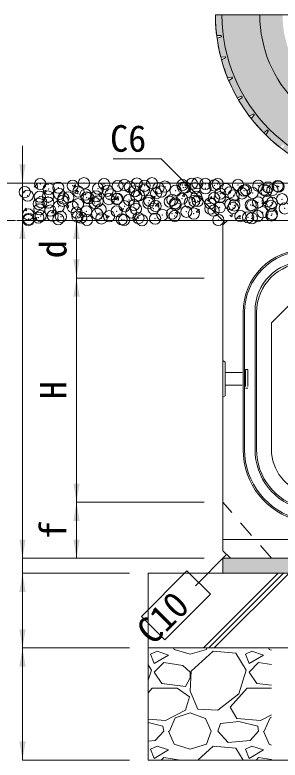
# Model space of a CAD drawing. Units: millimetres at full size. Extents: x 30799 to 61844, y 11231 to 18656.
# Drawn here: x 31515 to 31870, y 16147 to 17144 of the extents above; entities that cross this region are included whole.
import ezdxf
from ezdxf.enums import TextEntityAlignment as Align

# ---------------------------------------------------------------- set-up
doc = ezdxf.new("R2010")
doc.units = ezdxf.units.MM
doc.header["$LTSCALE"] = 30
doc.header["$PDMODE"] = 32
doc.header["$PDSIZE"] = 15
doc.linetypes.add('USER1', pattern=[1.35, 0.75, -0.6])
for name, color, linetype, lineweight in [('0_2', 7, 'Continuous', 13), ('寸法引出', 7, 'Continuous', 9), ('寸法線', 7, 'Continuous', 9), ('引出線', 4, 'Continuous', 9), ('本体', 2, 'Continuous', 20), ('補助線', 8, 'Continuous', 20), ('ｲﾝｻｰﾄ', 3, 'USER1', 5), ('ﾊｯﾁﾝｸﾞ', 7, 'Continuous', 5)]:
    doc.layers.add(name, color=color, linetype=linetype, lineweight=lineweight)
doc.styles.add('ＭＳ ゴシック', font='')
doc.styles.get('ＭＳ ゴシック').set_extended_font_data('MS Gothic')

# ---------------------------------------------------------------- blocks, each defined once
blk = doc.blocks.new('filled_arrow')
at = {"color": 0, "linetype": 'Continuous', "lineweight": -2}
blk.add_solid([(7.5, 1.25), (0, 0), (7.5, -1.25)], dxfattribs=at)

msp = doc.modelspace()

# ---------------------------------------------------------------- hatches: boundary and pattern name
at = {"layer": 'ﾊｯﾁﾝｸﾞ'}
for color, points in [(256, [(32008.62, 16924.61), (32009.44, 16924.61), (32010.51, 16918.53, 0.02854), (32036.12, 16920.21), (32036.39, 16926.38), (32038, 16926.59), (32039.86, 16920.7, 0.02854), (32065.03, 16925.71), (32064.5, 16931.86), (32066.07, 16932.28), (32068.68, 16926.68, 0.02854), (32092.98, 16934.93), (32091.65, 16940.96), (32093.15, 16941.58), (32096.46, 16936.38, 0.02854), (32119.49, 16947.73), (32117.37, 16953.53), (32118.78, 16954.34), (32122.75, 16949.61, 0.02854), (32144.09, 16963.87), (32141.24, 16969.35), (32142.53, 16970.34), (32147.08, 16966.17, 0.02854), (32166.38, 16983.09), (32162.84, 16988.15), (32163.99, 16989.3), (32169.05, 16985.76, 0.02854), (32185.97, 17005.06), (32181.8, 17009.61), (32182.79, 17010.9), (32188.27, 17008.05, 0.02854), (32202.53, 17029.39), (32197.8, 17033.36), (32198.61, 17034.77), (32204.41, 17032.66, 0.02854), (32215.77, 17055.68), (32210.56, 17059), (32211.18, 17060.5), (32217.21, 17059.16, 0.02854), (32225.46, 17083.47), (32219.86, 17086.08), (32220.28, 17087.65), (32226.44, 17087.11, 0.02854), (32231.44, 17112.28), (32225.55, 17114.14), (32225.77, 17115.75), (32231.94, 17116.02, 0.03064), (32233.62, 17143.52), (32143.92, 17143.52, -1), (31873.33, 17143.52), (31783.62, 17143.52, 0.03064), (31785.31, 17116.02), (31791.48, 17115.75), (31791.69, 17114.14), (31785.8, 17112.28, 0.02854), (31790.81, 17087.11), (31796.96, 17087.65), (31797.38, 17086.08), (31791.79, 17083.47, 0.02854), (31800.04, 17059.16), (31806.07, 17060.5), (31806.69, 17059), (31801.48, 17055.68, 0.02854), (31812.83, 17032.66), (31818.63, 17034.77), (31819.45, 17033.36), (31814.72, 17029.39, 0.02854), (31828.98, 17008.05), (31834.46, 17010.9), (31835.44, 17009.61), (31831.27, 17005.06, 0.02854), (31848.2, 16985.76), (31853.26, 16989.3), (31854.4, 16988.15), (31850.86, 16983.09, 0.02854), (31870.16, 16966.17), (31874.71, 16970.34), (31876, 16969.35), (31873.15, 16963.87, 0.02854), (31894.49, 16949.61), (31898.46, 16954.34), (31899.87, 16953.53), (31897.76, 16947.73, 0.02854), (31920.78, 16936.38), (31924.1, 16941.58), (31925.6, 16940.96), (31924.26, 16934.93, 0.02854), (31948.57, 16926.68), (31951.18, 16932.28), (31952.75, 16931.86), (31952.21, 16925.71, 0.02854), (31977.39, 16920.7), (31979.24, 16926.59), (31980.85, 16926.38), (31981.12, 16920.21, 0.02854), (32006.74, 16918.53), (32007.81, 16924.61)]), (8, [(31793.62, 16416.52), (31793.62, 16396.52), (32223.62, 16396.52), (32223.62, 16416.52)])]:
    msp.add_hatch(color=color, dxfattribs=at).paths.add_polyline_path(points)

# ---------------------------------------------------------------- linework, layer by layer
at = {"layer": '0_2', "lineweight": 5}
for p, q in [((31785.31, 17116.02), (31791.23, 17115.76)), ((31791.45, 17114.07), (31785.8, 17112.28)), ((31791.51, 17115.5), (31791.66, 17114.39)), ((31790.81, 17087.11), (31796.71, 17087.62)), ((31797.15, 17085.97), (31791.79, 17083.47)), ((31797.03, 17087.4), (31797.32, 17086.32)), ((31800.04, 17059.16), (31805.82, 17060.44)), ((31806.47, 17058.86), (31801.48, 17055.68)), ((31806.16, 17060.26), (31806.59, 17059.23)), ((31812.83, 17032.66), (31818.4, 17034.68)), ((31819.25, 17033.2), (31814.72, 17029.39)), ((31818.76, 17034.55), (31819.32, 17033.58)), ((31828.98, 17008.05), (31834.23, 17010.78)), ((31835.27, 17009.43), (31831.27, 17005.06)), ((31834.61, 17010.7), (31835.29, 17009.81)), ((31848.2, 16985.76), (31853.05, 16989.16)), ((31853.43, 16989.12), (31854.23, 16988.33)), ((31854.26, 16987.95), (31850.86, 16983.09))]:
    msp.add_line(p, q, dxfattribs=at)
at = {"layer": '0_2', "lineweight": 20}
for p, q in [((32539.7, 16918.52), (31332.13, 16918.52)), ((31793.62, 16416.52), (32223.62, 16416.52)), ((31793.62, 16416.52), (31793.62, 16396.52)), ((31693.62, 16396.52), (32323.62, 16396.52)), ((31693.62, 16396.52), (31693.62, 16296.52)), ((31693.62, 16296.52), (32323.62, 16296.52)), ((31693.62, 16296.52), (31693.62, 16146.52)), ((31693.62, 16146.52), (32323.62, 16146.52))]:
    msp.add_line(p, q, dxfattribs=at)
at = {"layer": '0_2', "linetype": 'USER1', "lineweight": 9}
msp.add_line((31799.62, 16868.52), (31332.13, 16868.52), dxfattribs=at)
at = {"layer": '0_2', "lineweight": 9}
for centre, radius, start, end in [((32008.62, 17143.52), 225, 180, 187.02009), ((32008.62, 17143.52), 225, 187.97991, 194.52009), ((31791.21, 17115.46), 0.3, 7.35168, 87.5), ((31791.36, 17114.35), 0.301, 287.64832, 7.5), ((32008.62, 17143.52), 225, 195.47991, 202.02009), ((31796.74, 17087.33), 0.3, 14.85168, 95), ((31797.03, 17086.24), 0.3, 295, 15.00005), ((31805.88, 17060.15), 0.3, 22.35168, 102.5), ((31806.31, 17059.11), 0.301, 302.64832, 22.5), ((32008.62, 17143.52), 225, 202.97991, 209.52009), ((32008.62, 17143.52), 225, 210.47991, 217.02009), ((31818.5, 17034.4), 0.3, 29.85168, 110), ((31819.06, 17033.43), 0.3, 310, 30.00005), ((31834.37, 17010.52), 0.3, 37.35168, 117.5), ((31835.05, 17009.63), 0.301, 317.64832, 37.5), ((32008.62, 17143.52), 225, 217.97991, 224.52009), ((31853.22, 16988.91), 0.3, 44.85168, 125), ((32008.62, 17143.52), 225, 225.47991, 232.02009), ((31854.01, 16988.12), 0.3, 325, 45.00005)]:
    msp.add_arc(centre, radius, start, end, dxfattribs=at)
at = {"layer": '0_2', "lineweight": 5}
for radius in [216.21, 165.59]:
    msp.add_arc((32008.62, 17143.52), radius, 180, 0, dxfattribs=at)
at = {"layer": '寸法引出', "lineweight": 20}
for p, q in [((31784.62, 16918.52), (31518.02, 16918.52)), ((31784.62, 16868.52), (31518.02, 16868.52))]:
    msp.add_line(p, q, dxfattribs=at)
at = {"layer": '寸法線'}
for p, q in [((31525.52, 16818.52), (31525.52, 16968.52)), ((31603.09, 16918.52), (31525.52, 16918.52)), ((31525.52, 16868.52), (31525.52, 16416.52)), ((31774.62, 16868.52), (31525.52, 16868.52)), ((31603.09, 16868.52), (31525.52, 16868.52)), ((31597.76, 16791.52), (31597.76, 16868.52)), ((31774.62, 16868.52), (31597.76, 16868.52)), ((31597.76, 16491.52), (31597.76, 16791.52)), ((31768.62, 16791.52), (31597.76, 16791.52)), ((31768.62, 16791.52), (31597.76, 16791.52)), ((31753.62, 16491.52), (31597.76, 16491.52)), ((31597.76, 16416.52), (31597.76, 16491.52)), ((31768.62, 16491.52), (31597.76, 16491.52)), ((31525.52, 16346.52), (31525.52, 16466.52)), ((31768.62, 16416.52), (31525.52, 16416.52)), ((31768.62, 16416.52), (31525.52, 16416.52)), ((31768.62, 16416.52), (31597.76, 16416.52)), ((31525.52, 16396.52), (31525.52, 16296.52)), ((31668.62, 16396.52), (31525.52, 16396.52)), ((31668.62, 16396.52), (31525.52, 16396.52)), ((31668.62, 16296.52), (31525.52, 16296.52)), ((31525.52, 16296.52), (31525.52, 16146.52)), ((31668.62, 16296.52), (31525.52, 16296.52)), ((31668.62, 16146.52), (31525.52, 16146.52))]:
    msp.add_line(p, q, dxfattribs=at)
at = {"layer": '引出線'}
msp.add_line((31798.62, 16421.52), (31756.97, 16379.86), dxfattribs=at)
msp.add_lwpolyline([(31796.62, 16865.52), (31711.12, 16951.02), (31646.96, 16951.02)], dxfattribs=at)
at = {"layer": '本体'}
for p, q in [((31799.62, 16868.52), (31793.62, 16862.52)), ((31793.62, 16862.52), (31793.62, 16426.52)), ((32217.62, 16868.52), (31799.62, 16868.52)), ((31858.62, 16731.52), (31918.62, 16791.52)), ((31858.62, 16731.52), (31858.62, 16562.05)), ((31803.62, 16416.52), (31793.62, 16426.52)), ((31803.62, 16416.52), (32213.62, 16416.52))]:
    msp.add_line(p, q, dxfattribs=at)
at = {"layer": '本体', "color": 4, "lineweight": 5}
for p, q in [((31820.62, 16562.05), (31820.62, 16745.52)), ((31822.62, 16562.05), (31822.62, 16745.52)), ((31836.62, 16562.05), (31836.62, 16747.52)), ((31838.62, 16562.05), (31838.62, 16745.52)), ((31793.62, 16681.02), (31796.82, 16679.02)), ((31796.82, 16634.02), (31796.82, 16679.02)), ((31793.62, 16632.02), (31796.82, 16634.02))]:
    msp.add_line(p, q, dxfattribs=at)
at = {"layer": '本体', "color": 7, "linetype": 'USER1', "lineweight": 9}
msp.add_line((31858.62, 16416.52), (31793.62, 16491.52), dxfattribs=at)
at = {"layer": '本体', "lineweight": 9}
msp.add_line((31793.62, 16441.52), (32223.62, 16441.52), dxfattribs=at)
at = {"layer": '本体', "color": 4, "lineweight": 5}
for centre, radius, start, end in [((31904.62, 16745.52), 84, 89.99995, 179.99995), ((31904.62, 16745.52), 82, 89.99995, 179.99995), ((31902.62, 16747.52), 66, 89.99995, 179.99995), ((31904.62, 16745.52), 66, 89.99995, 179.99995), ((31918.62, 16562.05), 98, 179.99995, 256.65772), ((31918.62, 16562.05), 96, 179.99995, 256.65772), ((31918.62, 16562.05), 82, 179.99995, 256.65772), ((31918.62, 16562.05), 80, 179.99995, 256.65772)]:
    msp.add_arc(centre, radius, start, end, dxfattribs=at)
at = {"layer": '本体'}
msp.add_arc((31918.62, 16562.05), 60, 180, 256.65776, dxfattribs=at)
at = {"layer": '補助線'}
msp.add_line((31783.62, 17143.52), (32233.62, 17143.52), dxfattribs=at)
msp.add_lwpolyline([(31684.59, 16338.76), (31745.56, 16399.73), (31776.83, 16368.46), (31715.86, 16307.49)], close=True, dxfattribs=at)
at = {"layer": '補助線', "lineweight": 13}
msp.add_arc((32008.62, 17143.52), 225, 180, 0, dxfattribs=at)
at = {"layer": 'ｲﾝｻｰﾄ'}
for p, q in [((31796.82, 16665.02), (31796.82, 16648.02)), ((31796.82, 16665.02), (31823.82, 16665.02)), ((31823.82, 16669.02), (31823.82, 16644.02)), ((31823.82, 16669.02), (31826.82, 16669.02)), ((31826.82, 16669.02), (31826.82, 16644.02)), ((31796.82, 16648.02), (31823.82, 16648.02)), ((31823.82, 16644.02), (31826.82, 16644.02))]:
    msp.add_line(p, q, dxfattribs=at)
at = {"layer": 'ﾊｯﾁﾝｸﾞ'}
for p, q in [((31540.96, 16913.3), (31545.48, 16912.6)), ((31540.97, 16913.28), (31544.92, 16917.4)), ((31545.47, 16912.58), (31544.91, 16917.4)), ((31553.58, 16907.78), (31557.13, 16909.15)), ((31557.32, 16916.87), (31558.71, 16918.52)), ((31557.32, 16916.87), (31560.35, 16916.6)), ((31560.29, 16916.59), (31559.93, 16918.52)), ((31593.76, 16913.68), (31596.2, 16916.6)), ((31593.76, 16913.68), (31596.79, 16913.41)), ((31596.73, 16913.4), (31596.14, 16916.58)), ((31630.19, 16910.49), (31632.64, 16913.41)), ((31630.19, 16910.49), (31633.23, 16910.22)), ((31633.16, 16910.21), (31632.58, 16913.4)), ((31666.63, 16907.3), (31669.08, 16910.22)), ((31669.6, 16907.02), (31669.01, 16910.21)), ((31671.55, 16918.52), (31671.78, 16918.36)), ((31671.78, 16918.36), (31671.83, 16918.52)), ((31742.26, 16916), (31744.79, 16914.29)), ((31742.27, 16916.03), (31745.83, 16917.39)), ((31744.79, 16914.29), (31745.82, 16917.36)), ((31815.26, 16911.93), (31817.79, 16910.23)), ((31815.28, 16911.96), (31818.83, 16913.33)), ((31817.79, 16910.23), (31818.82, 16913.3)), ((31553.56, 16907.75), (31556.09, 16906.05)), ((31556.09, 16906.05), (31557.12, 16909.12)), ((31595.17, 16904.89), (31599.69, 16904.19)), ((31595.18, 16904.87), (31599.14, 16908.99)), ((31599.69, 16904.17), (31599.13, 16908.99)), ((31626.57, 16903.68), (31629.1, 16901.98)), ((31626.58, 16903.71), (31630.14, 16905.08)), ((31629.1, 16901.98), (31630.13, 16905.05)), ((31649.4, 16896.46), (31653.36, 16900.58)), ((31653.9, 16895.76), (31653.34, 16900.58)), ((31666.63, 16907.3), (31669.67, 16907.04)), ((31699.58, 16899.61), (31702.1, 16897.91)), ((31699.59, 16899.64), (31703.15, 16901.01)), ((31702.1, 16897.91), (31703.13, 16900.98)), ((31703.07, 16904.12), (31705.51, 16907.03)), ((31703.07, 16904.11), (31706.1, 16903.85)), ((31706.04, 16903.84), (31705.45, 16907.02)), ((31739.5, 16900.93), (31741.95, 16903.85)), ((31739.5, 16900.93), (31742.54, 16900.66)), ((31742.47, 16900.65), (31741.89, 16903.83)), ((31775.94, 16897.74), (31778.39, 16900.66)), ((31778.91, 16897.46), (31778.32, 16900.65)), ((31649.39, 16896.48), (31653.91, 16895.78)), ((31703.61, 16888.05), (31707.57, 16892.18)), ((31708.12, 16887.35), (31707.56, 16892.17)), ((31772.58, 16895.55), (31775.11, 16893.84)), ((31772.59, 16895.58), (31776.15, 16896.94)), ((31775.11, 16893.84), (31776.14, 16896.91)), ((31775.94, 16897.74), (31778.98, 16897.47)), ((31812.38, 16894.55), (31814.83, 16897.47)), ((31812.38, 16894.55), (31815.41, 16894.29)), ((31815.35, 16894.27), (31814.76, 16897.46)), ((31845.59, 16891.48), (31848.11, 16889.77)), ((31845.6, 16891.51), (31849.16, 16892.87)), ((31848.11, 16889.77), (31849.14, 16892.84)), ((31848.81, 16891.36), (31851.26, 16894.28)), ((31848.81, 16891.36), (31851.85, 16891.1)), ((31851.78, 16891.09), (31851.2, 16894.27)), ((31527.93, 16881.84), (31530.38, 16884.76)), ((31527.93, 16881.84), (31530.97, 16881.58)), ((31530.9, 16881.56), (31530.31, 16884.75)), ((31564.37, 16878.66), (31566.82, 16881.57)), ((31567.34, 16878.38), (31566.75, 16881.56)), ((31583.89, 16887.3), (31586.41, 16885.59)), ((31583.9, 16887.33), (31587.46, 16888.69)), ((31586.41, 16885.59), (31587.44, 16888.66)), ((31656.89, 16883.23), (31659.42, 16881.52)), ((31656.91, 16883.26), (31660.46, 16884.62)), ((31659.42, 16881.52), (31660.45, 16884.59)), ((31703.61, 16888.07), (31708.12, 16887.37)), ((31729.91, 16879.19), (31733.47, 16880.56)), ((31732.43, 16877.46), (31733.46, 16880.53)), ((31757.82, 16879.66), (31762.34, 16878.96)), ((31757.83, 16879.64), (31761.79, 16883.77)), ((31762.34, 16878.94), (31761.77, 16883.77)), ((31541.2, 16870.91), (31543.73, 16869.21)), ((31541.22, 16870.94), (31544.77, 16872.31)), ((31543.73, 16869.21), (31544.76, 16872.28)), ((31564.37, 16878.65), (31567.4, 16878.39)), ((31600.8, 16875.47), (31603.25, 16878.39)), ((31600.8, 16875.47), (31603.84, 16875.2)), ((31603.78, 16875.19), (31603.19, 16878.37)), ((31637.24, 16872.28), (31639.69, 16875.2)), ((31637.24, 16872.28), (31640.28, 16872.01)), ((31640.21, 16872), (31639.63, 16875.19)), ((31673.68, 16869.09), (31676.13, 16872.01)), ((31676.65, 16868.81), (31676.06, 16872)), ((31729.9, 16879.16), (31732.42, 16877.46)), ((31802.9, 16875.09), (31805.43, 16873.39)), ((31802.92, 16875.12), (31806.47, 16876.49)), ((31805.43, 16873.39), (31806.46, 16876.46)), ((31812.04, 16871.26), (31816.55, 16870.55)), ((31812.05, 16871.23), (31816, 16875.36)), ((31816.55, 16870.53), (31815.99, 16875.36)), ((31673.68, 16869.09), (31676.71, 16868.83)), ((31712.31, 16868.52), (31712.56, 16868.82)), ((31712.55, 16868.52), (31712.5, 16868.81)), ((31767.59, 16296.52), (31867.59, 16396.52)), ((31774.84, 16296.52), (31874.84, 16396.52)), ((31782.09, 16296.52), (31882.09, 16396.52)), ((31705.55, 16292.12), (31696.66, 16288.31)), ((31720.79, 16287.04), (31705.55, 16292.12)), ((31727.61, 16296.52), (31728.41, 16294.66)), ((31728.41, 16294.66), (31750, 16288.31)), ((31750, 16288.31), (31771.59, 16294.66)), ((31780.48, 16292.12), (31751.27, 16265.45)), ((31771.59, 16294.66), (31772.26, 16296.52)), ((31810.96, 16289.58), (31780.48, 16292.12)), ((31832.55, 16292.12), (31823.66, 16288.31)), ((31847.79, 16287.04), (31832.55, 16292.12)), ((31854.61, 16296.52), (31855.41, 16294.66)), ((31855.41, 16294.66), (31858.62, 16293.71)), ((31696.66, 16288.31), (31701.74, 16275.61)), ((31701.74, 16275.61), (31720.79, 16287.04)), ((31824.93, 16266.72), (31810.96, 16289.58)), ((31823.66, 16288.31), (31828.74, 16275.61)), ((31828.74, 16275.61), (31847.79, 16287.04)), ((31697.93, 16266.72), (31693.62, 16273.77)), ((31714.44, 16276.88), (31701.74, 16264.18)), ((31739.84, 16273.07), (31714.44, 16276.88)), ((31750, 16264.18), (31739.84, 16273.07)), ((31841.44, 16276.88), (31828.74, 16264.18)), ((31858.62, 16274.3), (31841.44, 16276.88)), ((31693.62, 16253.26), (31697.93, 16266.72)), ((31701.74, 16264.18), (31711.9, 16248.94)), ((31751.27, 16265.45), (31750, 16238.78)), ((31750, 16256.56), (31750, 16264.18)), ((31814.77, 16234.97), (31824.93, 16266.72)), ((31828.74, 16264.18), (31838.9, 16248.94)), ((31743.65, 16245.13), (31750, 16256.56)), ((31693.62, 16236.39), (31699.2, 16242.59)), ((31699.2, 16242.59), (31732.22, 16242.59)), ((31711.9, 16248.94), (31743.65, 16245.13)), ((31732.22, 16242.59), (31748.73, 16231.16)), ((31803.34, 16217.19), (31826.2, 16242.59)), ((31826.2, 16242.59), (31858.62, 16242.59)), ((31838.9, 16248.94), (31858.62, 16246.57)), ((31750, 16238.78), (31760.16, 16214.65)), ((31786.83, 16213.38), (31814.77, 16234.97)), ((31748.73, 16231.16), (31743.65, 16213.38)), ((31743.65, 16213.38), (31716.98, 16199.41)), ((31760.16, 16214.65), (31786.83, 16213.38)), ((31812.23, 16201.95), (31803.34, 16217.19)), ((31716.98, 16199.41), (31693.62, 16201.28)), ((31722.06, 16185.44), (31729.68, 16203.22)), ((31729.68, 16203.22), (31750, 16209.57)), ((31750, 16209.57), (31770.32, 16201.95)), ((31770.32, 16201.95), (31777.94, 16185.44)), ((31843.98, 16199.41), (31812.23, 16201.95)), ((31858.62, 16207.08), (31843.98, 16199.41)), ((31849.06, 16185.44), (31856.68, 16203.22)), ((31856.68, 16203.22), (31858.62, 16203.82)), ((31713.17, 16191.79), (31693.62, 16196.67)), ((31714.44, 16185.44), (31713.17, 16191.79)), ((31786.83, 16185.44), (31790.64, 16195.6)), ((31814.77, 16198.14), (31790.64, 16195.6)), ((31840.17, 16191.79), (31814.77, 16198.14)), ((31841.44, 16185.44), (31840.17, 16191.79)), ((31714.44, 16185.44), (31703.01, 16172.74)), ((31720.79, 16185.44), (31728.41, 16167.66)), ((31771.59, 16167.66), (31777.94, 16185.44)), ((31800.8, 16170.2), (31786.83, 16185.44)), ((31841.44, 16185.44), (31830.01, 16172.74)), ((31847.79, 16185.44), (31855.41, 16167.66)), ((31703.01, 16172.74), (31693.62, 16171.92)), ((31830.01, 16172.74), (31800.8, 16170.2)), ((31705.55, 16165.12), (31696.66, 16161.31)), ((31720.79, 16160.04), (31705.55, 16165.12)), ((31728.41, 16167.66), (31750, 16161.31)), ((31750, 16161.31), (31771.59, 16167.66)), ((31780.48, 16165.12), (31760.11, 16146.52)), ((31810.96, 16162.58), (31780.48, 16165.12)), ((31820.77, 16146.52), (31810.96, 16162.58)), ((31832.55, 16165.12), (31823.66, 16161.31)), ((31847.79, 16160.04), (31832.55, 16165.12)), ((31855.41, 16167.66), (31858.62, 16166.71)), ((31696.66, 16161.31), (31701.74, 16148.61)), ((31701.74, 16148.61), (31720.79, 16160.04)), ((31823.66, 16161.31), (31828.74, 16148.61)), ((31828.74, 16148.61), (31847.79, 16160.04)), ((31693.77, 16146.52), (31693.62, 16146.77)), ((31714.44, 16149.88), (31711.08, 16146.52)), ((31736.82, 16146.52), (31714.44, 16149.88)), ((31841.44, 16149.88), (31838.08, 16146.52)), ((31858.62, 16147.3), (31841.44, 16149.88))]:
    msp.add_line(p, q, dxfattribs=at)
for p in [(31549.22, 16917.28), (31573.4, 16912.39), (31592.64, 16914.93), (31607.62, 16918.4), (31634.74, 16917.25), (31652.81, 16914.59), (31661.86, 16916.11), (31669.12, 16913.28), (31678.47, 16917.84), (31688.97, 16914.96), (31698.75, 16918.36), (31707.36, 16911.75), (31716.09, 16913.82), (31739.44, 16915.98), (31740.54, 16912.29), (31743.21, 16912.67), (31752.16, 16917.65), (31759.62, 16918.35), (31770.17, 16917.38), (31782.36, 16915.37), (31786.73, 16917.2), (31813.85, 16916.06), (31840.97, 16914.91), (31854.16, 16912.8), (31866.87, 16914.48), (31868.09, 16913.77), (31528.6, 16906.5), (31532.57, 16901.69), (31560.69, 16910.72), (31574.68, 16903.95), (31600.34, 16907.2), (31609.87, 16903.11), (31626.73, 16911.01), (31639.49, 16908.19), (31643.32, 16903.32), (31675.4, 16907.55), (31681.29, 16902.12), (31688.12, 16909.22), (31704.24, 16904.74), (31710.92, 16907.21), (31730.32, 16908.31), (31755.98, 16911.57), (31770.33, 16911.53), (31790.12, 16904.37), (31797.45, 16910.38), (31802.83, 16906.05), (31807.83, 16902.04), (31819.2, 16904.69), (31822.07, 16908.58), (31824.56, 16909.23), (31833.49, 16905.29), (31848.82, 16909.77), (31851.68, 16908.09), (31859.87, 16909.1), (31548.6, 16900.37), (31550.62, 16892.94), (31559.68, 16900.55), (31560.04, 16892.36), (31579.28, 16894.89), (31580.24, 16898.02), (31586.8, 16899.4), (31611.36, 16899.11), (31613.92, 16898.26), (31622.04, 16891.95), (31624.08, 16900.79), (31626.11, 16894.1), (31641.04, 16897.11), (31651.67, 16897.04), (31652.19, 16897.68), (31668.16, 16895.96), (31677.85, 16900.93), (31693.99, 16891.72), (31695.27, 16894.82), (31722.39, 16893.67), (31726.08, 16895.94), (31738.79, 16897.61), (31749.51, 16892.53), (31755.36, 16894.65), (31758.03, 16900.15), (31759.94, 16894.52), (31781.75, 16898.46), (31789.57, 16899.6), (31840.79, 16892.77), (31853.51, 16894.44), (31859.25, 16892.19), (31872.75, 16896.97), (31547.32, 16890.68), (31547.98, 16883.46), (31562.79, 16881.78), (31574.06, 16887.04), (31592.41, 16886.87), (31599.72, 16890.29), (31629.95, 16883.29), (31662.04, 16887.51), (31674.75, 16889.18), (31677.23, 16884.02), (31700.69, 16884.34), (31703.62, 16887.83), (31729.7, 16891.4), (31730.32, 16889.43), (31776.63, 16891.38), (31776.75, 16884.34), (31789.47, 16886.01), (31803.75, 16890.24), (31807.21, 16885.13), (31808.71, 16888.54), (31830.86, 16889.09), (31832.87, 16888.38), (31857.98, 16887.94), (31876.35, 16884.55), (31533.16, 16876.7), (31546.68, 16872.32), (31549.79, 16874.59), (31565.92, 16874.85), (31576.91, 16873.44), (31598, 16879.08), (31599.11, 16873.38), (31604.03, 16872.3), (31610.72, 16880.75), (31625.49, 16877.19), (31641.44, 16874.17), (31651.57, 16880.76), (31671.07, 16879.26), (31712.71, 16875.9), (31725.43, 16877.58), (31729.08, 16874.49), (31744.67, 16880.11), (31754.74, 16877.74), (31781.13, 16881.55), (31817.1, 16874.38), (31827.43, 16872.73), (31840.15, 16874.4), (31846.72, 16879.46), (31858.64, 16875.28), (31859.39, 16876.94), (31533.38, 16868.91), (31533.96, 16870.65), (31573.45, 16870.13), (31611.82, 16869.09), (31631.15, 16871.15), (31658.26, 16870.01), (31661.39, 16869.15), (31680.63, 16871.68), (31685.38, 16868.86), (31703, 16870.91), (31787.47, 16869.29), (31832.25, 16871.47)]:
    msp.add_point(p, dxfattribs=at)

# ---------------------------------------------------------------- block references
at = {"layer": '寸法線', "xscale": 3.33, "yscale": 3.33}
for p, rotation in [((31525.52, 16918.52), 90), ((31525.52, 16868.52), 270), ((31525.52, 16868.52), 270), ((31597.76, 16868.52), 270), ((31597.76, 16791.52), 90), ((31597.76, 16791.52), 270), ((31597.76, 16491.52), 90), ((31597.76, 16491.52), 270), ((31525.52, 16416.52), 90), ((31525.52, 16416.52), 90), ((31597.76, 16416.52), 90), ((31525.52, 16396.52), 270), ((31525.52, 16396.52), 270), ((31525.52, 16296.52), 90), ((31525.52, 16296.52), 270), ((31525.52, 16146.52), 90)]:
    msp.add_blockref('filled_arrow', p, dxfattribs=dict(at, rotation=rotation))
at = {"layer": '引出線'}
for p, xscale, yscale, rotation in [((31796.62, 16865.52), 0.107, 0.107, 135), ((31798.62, 16421.52), 0.133, 0.133, 225)]:
    msp.add_blockref('filled_arrow', p, dxfattribs=dict(at, xscale=xscale, yscale=yscale, rotation=rotation))

# ---------------------------------------------------------------- texts
at = {"layer": '寸法線', "style": 'ＭＳ ゴシック'}
for s, p in [('d', (31566.51, 16830.02)), ('H', (31566.51, 16641.52)), ('f', (31566.51, 16454.02))]:
    msp.add_text(s, height=35.6, rotation=90, dxfattribs=at).set_placement(p, align=Align.MIDDLE_CENTER)
at = {"layer": '引出線', "style": 'ＭＳ ゴシック'}
msp.add_text('C6', height=35.6, dxfattribs=at).set_placement((31691.12, 16996.02), align=Align.TOP_RIGHT)
msp.add_text('C10', height=35.6, rotation=45, dxfattribs=at).set_placement((31726.03, 16375.45), align=Align.TOP_RIGHT)

doc.saveas('drawing.dxf')
